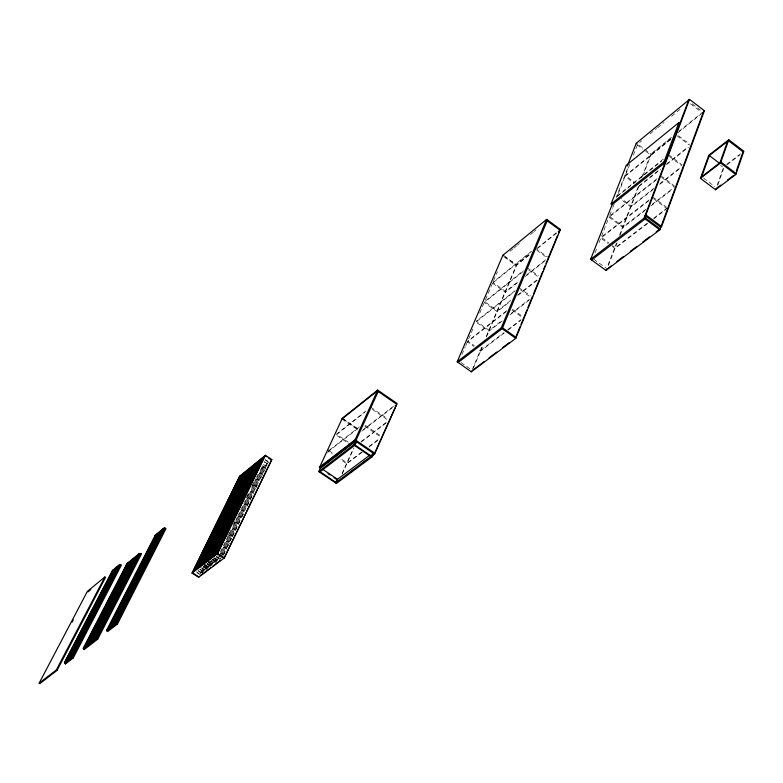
<?xml version="1.0" encoding="UTF-8"?>
<svg xmlns="http://www.w3.org/2000/svg" width="783" height="783" viewBox="0 0 783 783"><rect width="100%" height="100%" fill="white"/><g stroke="black" fill="none" stroke-linecap="round" stroke-linejoin="round"><path stroke-width="0.59" stroke-dasharray="3.92 2.94" d="M717.062 185.434L723.365 167.572M717.962 184.759L724.265 166.887M608.048 264.938L616.358 243.386M619.422 235.438L638.654 185.512M641.717 177.565L650.781 154.036L671.52 137.289M608.391 265.486L617.131 242.789M620.195 234.841L639.427 184.905M642.921 175.823L651.221 154.261L637.705 144.082L632.37 157.677M616.055 197.923L628.054 167.356M595.041 252.801L597.263 247.144M599.044 242.613L603.487 231.288M603.928 230.153L609.262 216.568M609.712 215.433L612.375 208.64M612.815 207.505L614.156 204.109M629.708 164.469L617.092 196.611L638.008 179.943M472.169 369.83L482.093 346.311M486.351 336.23L516.467 264.86L530.502 253.555M473.284 368.225L482.269 346.938M486.527 336.856L516.77 265.153L505.133 256.746M461.99 354.464L465.347 346.634M465.826 345.518L468.224 339.93M468.704 338.804L473.969 326.501M479.725 313.083L484.99 300.78M485.47 299.664L497.45 271.701M342.063 473.47L352.976 449.432M342.093 474.175L353.994 447.935M327.685 452.995L329.203 449.726M215.824 563.153L261.581 468.723M217.85 559.542L219.974 555.147M220.512 554.051L262.011 468.381M220.336 556.273L263.44 467.226M221.824 553.747L263.871 466.874L262.041 465.65M218.986 561.47L220.581 558.171M221.119 557.065L265.3 465.719L263.47 464.495M220.483 558.945L222.078 555.646M222.607 554.54L265.731 465.376L262.98 463.536M223.478 554.618L267.169 464.211L264.419 462.371M223.38 555.392L227.07 547.757M227.589 546.671L231.807 537.95M232.326 536.864L239.696 521.615M241.81 517.25L244.433 511.808M247.066 506.356L253.389 493.28M255.493 488.925L258.654 482.387M260.759 478.031L263.391 472.58M263.92 471.493L267.072 464.955M207.231 568.947L210.95 561.313M208.18 567.548L211.899 559.894M209.57 566.491L213.289 558.837M209.991 566.168L213.71 558.514M210.862 566.207L215.119 557.457M211.811 564.797L215.002 558.23M213.749 562.634L216.94 556.067M214.17 562.321L217.361 555.744M215.051 562.351L218.242 555.764M227.814 536.022L229.409 532.734M233.667 523.964L235.262 520.666M246.439 497.636L249.092 492.155M252.283 485.568L254.945 480.087M215.472 562.028L218.134 556.547M220.268 552.152L232.502 526.92M233.031 525.824L237.288 517.044M237.817 515.948L246.332 498.399M246.86 497.293L249.523 491.812M251.646 487.427L255.904 478.648M256.433 477.552L258.028 474.253M200.194 574.056L204.97 564.269M201.133 572.657L204.852 565.042M201.818 573.039L206.066 564.328M202.239 572.725L205.949 565.101M204.148 570.592L207.867 562.957M205.097 569.182L208.816 561.558M205.949 569.231L209.668 561.587M205.841 570.004L210.089 561.274M639.76 142.408L641.629 140.862M650.056 133.952L656.614 128.569M657.554 127.805L664.101 122.422M671.599 116.275L680.965 108.592M510.027 251.245L512.816 248.955M513.746 248.201L516.526 245.921M517.455 245.157L519.315 243.63M530.463 234.508L533.252 232.228M534.172 231.465L536.032 229.948M261.14 468.214L268.579 462.205M261.728 468.175L267.306 463.673M679.067 131.201L700.746 113.701M670.258 138.904L650.458 154.877L643.704 149.788M677.804 132.816L702.322 113.036M260.445 469.634L266.964 464.388M531.569 251.167L492.879 282.369L505.652 291.521L518.953 280.97M670.845 138.845L625.372 175.509L635.17 182.831M493.476 282.428L531.217 251.999M670.512 139.717L625.03 176.381L634.181 183.212M537.05 248.28L556.693 232.463M529.23 255.121L516.134 265.662L504.497 257.264M537.647 248.348L558.23 231.778M485.577 300.858L523.396 270.712M617.444 195.73L664.013 158.597M523.034 271.564L484.276 302.453L497.156 311.644L509.537 301.944M638.957 179.18L661.772 161.004M526.558 274.95L548.423 257.617M639.094 185.757L658.17 170.635M666.754 163.833L687.738 147.204M517.661 282.555L505.299 292.343L492.527 283.192M525.266 276.526L546.172 259.966M638.762 186.628L660.705 169.245M666.431 164.704L688.374 147.331M515.087 290.571L476.26 321.167L489.248 330.387L501.658 320.785M657.054 178.72L609.37 216.284L623.356 226.62L646.415 208.787M476.847 321.265L514.725 291.433M609.977 216.431L656.712 179.63M365.964 410.938L336.406 434.164L348.866 442.64M336.993 434.213L364.643 412.494M510.849 300.359L497.508 310.802L484.638 301.612M517.514 295.142L537.51 279.472M654.265 188.028L631.294 206.017L621.134 198.471M660.01 183.525L680.114 167.777M518.111 295.24L537.158 280.324M652.973 189.662L630.951 206.898L620.792 199.352M659.678 184.416L679.781 168.678M506.65 310.743L467.754 341.016L474.312 345.646M649.009 199.968L601.168 237.2L608.704 242.73M506.288 311.624L467.382 341.877L473.94 346.507M648.657 200.888L600.815 238.11L608.342 243.64M329.77 449.824L359.328 426.852M358.007 428.418L328.439 451.38L332.305 453.993M511.201 313.406L529.328 299.38M652.17 204.324L675.23 186.491M502.255 320.903L488.895 331.238L475.898 322.009M509.89 315.001L529.925 299.507M645.114 210.431L623.014 227.52L609.017 217.185M650.879 205.968L672.01 189.633M363.204 429.661L394.182 405.741M361.883 431.198L394.789 405.79M361.384 441.397L386.479 422.213M480.86 350.275L503.812 332.746M507.629 329.819L521.018 319.601M647.101 223.282L615.291 247.575L612.463 245.5M653.844 218.124L667.341 207.818M361.022 442.189L387.086 422.291M504.399 332.883L480.498 351.136L477.689 349.149M508.226 329.966L520.656 320.472M647.717 223.458L614.939 248.485L612.11 246.41M653.502 219.044L666.03 209.482M726.575 164.43L740.972 153.448M727.201 164.645L739.681 155.132M361.648 452.055L347.163 462.998L340.399 458.417M369.37 446.222L379.031 438.93M362.245 452.143L346.791 463.81L340.028 459.229M368.999 447.044L378.659 439.752M198.256 570.484L201.084 572.324M197.845 570.797L200.673 572.637M196.464 571.844L199.293 573.675M196.993 572.774L199.822 574.605M210.96 560.834L213.818 562.693M210.529 561.157L213.387 563.016M208.17 561.607L211.978 564.083M208.699 562.546L212.506 565.023M207.299 563.613L210.147 565.463M206.878 563.936L210.676 566.403M205.479 564.993L208.327 566.843M204.109 564.7L208.846 567.783M203.658 566.373L207.456 568.84M203.247 566.696L206.086 568.536M201.857 567.753L204.696 569.593M200.497 567.45L204.275 569.907M200.056 569.124L203.834 571.57M199.636 569.437L203.414 571.884M216.49 556.625L220.317 559.121M216.069 556.948L218.937 558.817M214.64 558.034L217.508 559.904M214.219 558.357L217.077 560.227M212.8 559.434L216.607 561.92M212.369 559.757L215.227 561.617M264.879 459.278L268.559 461.735M265.368 460.238L268.129 462.087M263.93 461.412L267.6 463.869M328.811 450.568L333.646 453.837M336.993 435.612L348.504 443.442M365.123 425.247L380.939 436.062M364.751 426.069L379.579 436.209M342.328 418.22L358.281 429.113M343.336 419.179L358.418 429.485M341.965 419.003L357.919 429.906M370.741 407.189L387.409 418.651M372.326 409.352L388.035 420.138M461.011 362.5L472.345 370.467M512.366 309.168L522.927 316.724M512.004 310.048L521.605 316.909M518.875 287.586L530.287 295.798M520.421 289.818L530.884 297.344M503.87 255.757L516.467 264.86M527.174 267.698L538.489 275.87M528.701 269.91L538.136 276.722M535.347 248.123L547.483 256.941M536.864 250.315L546.201 257.098M593.768 259.163L607.079 268.892M652.836 196.993L666.372 207.094M653.453 198.637L666.999 208.738M660.872 175.715L674.271 185.767M661.488 177.34L673.938 186.677M636.941 144.708L642.735 149.064M703.574 178.142L714.889 186.677M668.76 154.809L682.032 164.822M669.377 156.414L681.699 165.712M720.566 165.448L722.435 166.867M678.401 135.684L689.666 144.229M677.129 135.851L689.343 145.1M692.162 103.796L700.491 110.158M690.43 103.757L701.519 112.233"/><path stroke-width="1.17" d="M736.372 170.87L742.215 154.026M735.785 174.511L743.85 151.256L728.777 139.756L708.772 155.298L700.452 178.358L715.545 189.74L735.785 174.511L720.546 162.952L728.777 139.756M715.545 189.74L715.877 188.781L720.703 185.15M719.978 162.688L727.534 141.41M701.685 176.713L709.32 155.553L719.587 163.344M612.56 203.531L590.656 259.232L605.944 270.409L659.795 229.83L660.989 226.6M661.185 226.072L703.261 112.272L702.439 112.938M689.529 99.382L645.887 214.914L645.065 215.55L660.764 227.217L661.596 226.581L704.397 110.755L689.529 99.382L636.246 143.279L627.31 166.016M590.656 259.232L644.076 218.163L688.717 100.058M646.415 215.55L645.133 218.946L591.684 259.985M664.033 161.866L665.061 162.639L612.091 204.696L611.092 203.962L664.033 161.866L678.91 122.549L679.918 123.313M605.944 270.409L611.112 265.858M611.092 203.962L626.312 165.291L678.91 122.549M520.069 326.697L515.439 337.982L516.124 337.463L502.559 327.803M520.998 324.446L527.018 309.774M527.938 307.523L532.567 296.238M533.497 293.987L542.756 271.427M543.676 269.166L545.066 265.789M545.996 263.528L557.565 235.331M558.494 233.07L559.414 230.819M547.464 220.131L546.534 219.455L502.901 255.238L457.194 361.775L471.327 371.827L515.762 338.354L560.432 229.448L547.523 220.003L545.663 221.52M457.194 361.775L501.247 327.901L546.534 219.455M547.523 220.003L502.187 328.694L515.762 338.354M471.327 371.827L471.699 370.956M458.476 361.668L458.104 362.539L502.226 328.596L501.247 327.901M372.777 452.897L371.328 456.146L335.525 482.866L336.974 479.676L369.879 455.07M318.759 471.581L354.151 444.46L355.629 441.221L320.227 468.391L318.759 471.581L336.396 483.454L372.219 456.753L373.667 453.504M374.871 452.574L396.727 404.302L377.337 390.913L341.965 419.003L342.817 419.59M372.62 455.559L374.558 454.111L397.089 403.49L377.7 390.11L342.328 418.22L319.356 467.803L354.738 440.604L377.7 390.11M356.519 441.827L355.051 445.067L319.63 472.169M356.011 440.389L378.209 391.52M224.496 557.114L271.809 459.601L265.368 455.285L239.52 476.367L192.021 573.048L198.598 577.316L224.398 557.878L271.809 459.601M212.731 556.791L259.32 461.079M214.151 555.705L260.749 459.915M214.581 555.382L261.179 459.562M216 554.295L262.608 458.398M216.431 553.963L263.039 458.045M192.021 573.048L217.684 553.493L265.368 455.285M203.58 563.76L250.1 468.586M204.98 562.693L251.509 467.441M205.4 562.38L251.93 467.099M206.8 561.313L253.349 465.944M207.221 560.99L253.77 465.601M208.63 559.914L255.189 464.446M209.051 559.591L255.61 464.094M210.461 558.514L257.039 462.939M210.891 558.191L257.46 462.596M212.301 557.114L258.889 461.432M194.174 570.934L240.626 476.318M194.585 570.621L241.037 475.976M195.956 569.574L242.427 474.85M196.367 569.261L242.838 474.508M197.747 568.213L244.227 473.372M198.168 567.89L244.648 473.04M199.548 566.843L246.038 471.895M199.959 566.52L246.459 471.562M201.348 565.463L247.859 470.417M201.769 565.14L248.28 470.074M203.159 564.083L249.679 468.929M239.931 476.025L192.432 572.735L199.009 577.002M114.024 625.617L113.281 625.147L114.269 624.384L162.854 529.054L163.569 529.523M114.621 624.11L163.216 528.76L164.215 527.928L164.939 528.398L116.354 623.826L115.61 623.346L114.621 624.11L115.365 624.58M115.61 623.346L164.215 527.928M123.293 608.606L124.389 606.443M131.564 592.359L134.324 586.937M139.296 577.188L140.95 573.939M147.566 560.941L153.086 550.106M117.029 621.33L121.443 612.658M122.54 610.495L129.714 596.411M141.302 573.655L145.726 564.983M146.822 562.82L150.688 555.235M161.729 533.556L164.939 528.398M116.696 623.562L165.282 528.114L165.996 528.584L117.44 624.031L107.623 631.578L106.88 631.108L116.696 623.562L117.44 624.031M107.369 630.736L106.625 630.266L155.112 535.445L156.091 534.632L156.806 535.102M106.625 630.266L107.594 629.522L156.091 534.632M107.946 629.248L156.453 534.339L157.442 533.526L108.925 628.495L107.946 629.248L108.69 629.718M110.021 628.7L109.277 628.23L157.794 533.233L158.792 532.411L159.507 532.88M109.277 628.23L110.256 627.477L158.792 532.411M111.352 627.672L110.609 627.203L159.145 532.117L160.143 531.295L160.858 531.765M110.609 627.203L111.587 626.449L160.143 531.295M112.683 626.645L111.94 626.175L160.495 531.001L161.494 530.179L162.208 530.639M111.94 626.175L112.928 625.411L161.494 530.179M162.854 529.054L161.856 529.885L112.331 626.919L111.587 626.449M94.175 640.876L93.441 640.416L94.391 639.691L138.141 554.55L138.845 555.01L136.633 559.316M94.723 639.427L138.483 554.266L139.452 553.483L140.157 553.933L96.417 639.153L95.683 638.693L94.723 639.427L95.457 639.887L100.997 629.111M95.683 638.693L139.452 553.483M96.779 636.922L95.115 640.151L94.391 639.691M99.549 631.529L101.761 627.222M108.406 614.283L110.06 611.053M112.83 605.66L116.706 598.114M121.688 588.415L130.546 571.179M103.767 623.718L110.961 609.703M117.049 597.85L121.482 589.217M122.588 587.064L125.906 580.595M130.34 571.972L134.764 563.349M135.87 561.196L139.198 554.726L138.483 554.266M83.468 649.107L97.004 638.703L140.754 553.444L141.469 553.904L97.738 639.163L84.192 649.567L83.468 649.107L85.699 644.781M88.499 639.368L89.614 637.205M95.203 626.38L97.435 622.045M100.224 616.642L103.013 611.229M108.044 601.481L110.834 596.069M111.959 593.905L114.749 588.493M119.77 578.754L122.569 573.342M123.685 571.179L126.474 565.766M85.23 647.756L84.505 647.296L128.118 562.771L129.068 561.988L129.772 562.448M85.083 646.562L83.967 648.725L83.243 648.265L126.846 563.819L127.786 563.046L128.481 563.496L127.541 564.269L126.846 563.819M84.505 647.296L85.435 646.582L129.068 561.988M84.192 649.567L85.308 647.394M86.502 646.778L85.768 646.318L86.707 645.603L130.35 560.941L131.055 561.391M132.347 560.334L131.642 559.884L130.692 560.657L86.169 647.032L85.435 646.582M88.89 643.626L87.774 645.799L87.04 645.339L87.98 644.624L131.642 559.884M133.639 559.277L132.934 558.817L131.984 559.6L87.432 646.063L86.707 645.603M89.047 644.82L88.313 644.36L89.252 643.646L132.934 558.817M90.319 643.841L89.595 643.381L90.534 642.657L134.236 557.76L134.94 558.21M91.601 642.853L90.867 642.393L134.578 557.476L135.528 556.693L136.232 557.144M90.867 642.393L91.817 641.668L135.528 556.693M92.883 641.874L92.149 641.404L135.88 556.41L136.829 555.627L137.544 556.077M92.149 641.404L93.099 640.68L136.829 555.627M93.441 640.416L138.141 554.55M120.66 564.68L72.545 657.505L64.813 663.455L65.527 663.896L73.259 657.955L121.355 565.12L120.66 564.68L117.166 567.558M83.243 648.265L84.172 647.551L127.786 563.046M65.136 663.201L64.421 662.761L112.439 570.445L113.349 569.691L114.034 570.132M64.421 662.761L113.349 569.691M65.635 661.821L114.582 568.673L65.635 661.821L66.349 662.271M67.573 661.332L66.849 660.881L114.915 568.399L115.825 567.646L116.51 568.096M65.527 663.896L66.643 661.752M66.849 660.881L115.825 567.646M68.787 660.392L68.072 659.942L116.158 567.381L117.068 566.628L117.763 567.068M68.072 659.942L117.068 566.628M70.01 659.452L69.296 659.002L118.311 565.6L68.464 660.646L67.749 660.196M73.475 654.197L71.243 658.513L70.519 658.063L71.429 657.368L72.144 657.818L120.259 565.013L119.564 564.563L69.687 659.707L68.973 659.257M71.429 657.368L119.564 564.563M71.478 657.681L74.835 651.211M80.982 639.349L84.339 632.879M91.043 619.95L96.084 610.241M102.23 598.388L106.145 590.832M112.292 578.98L117.89 568.194M77.948 645.564L85.22 631.548M89.693 622.925L95.291 612.14M101.438 600.277L105.911 591.645M110.951 581.945L112.067 579.782M113.183 577.629L117.098 570.083M39.15 683.187L56.347 669.964L104.844 577.002L105.529 577.433L57.051 670.405L39.845 683.618L39.15 683.187L87.334 591.449L104.844 577.002M72.144 622.094L73.269 619.93M87.999 591.87L90.769 589.589M130.35 560.941L84.897 648.011L84.172 647.551M134.236 557.76L88.704 645.084L87.98 644.624M138.924 554.941L140.754 553.444M239.588 476.73L264.585 456.352M239.246 477.444L264.243 457.066M703.574 111.421L704.397 110.755M558.23 231.778L560.099 230.271L547.18 220.816M708.429 156.238L728.444 140.705L743.517 152.205L742.607 152.9M319.738 466.991L355.11 439.772L374.93 453.279M320.609 467.578L329.222 460.962M334.008 457.292L342.611 450.675M344.53 449.207L346.438 447.729M348.357 446.261L355.051 441.123M700.795 177.398L720.889 161.983L736.118 173.542L735.198 174.237M700.452 178.358L720.546 162.952M192.804 571.981L217.625 553.052M200.34 575.525L210.901 567.567M212.819 566.119L220.503 560.334M473.627 369.498L484.256 361.492M489.081 357.851L496.814 352.027M502.608 347.652L509.371 342.553M616.877 261.502L623.611 256.433M630.335 251.363L637.068 246.283M642.833 241.937L649.567 236.867M656.301 231.788L659.178 229.615M659.306 229.517L660.138 228.89L645.486 218.007M727.446 180.08L733.231 175.725M350.344 472.178L354.21 469.291M362.93 462.782L366.806 459.895M56.347 669.964L57.051 670.405M66.526 661.136L67.25 661.586M65.312 662.075L66.026 662.516M72.545 657.505L73.259 657.955M70.196 658.307L70.92 658.757M93.099 640.68L93.833 641.14M91.817 641.668L92.541 642.129M90.534 642.657L91.259 643.117M89.252 643.646L89.986 644.096M97.004 638.703L97.738 639.163M114.269 624.384L115.013 624.854M112.928 625.411L113.672 625.891M110.256 627.477L111 627.946M108.925 628.495L109.669 628.964M107.594 629.522L108.338 629.992M114.915 568.399L115.6 568.85M112.439 570.445L113.124 570.885M130.692 560.657L131.397 561.108M128.118 562.771L128.823 563.222M118.644 565.326L119.339 565.766M117.401 566.354L118.086 566.794M135.88 556.41L136.585 556.87M134.578 557.476L135.283 557.927M131.984 559.6L132.689 560.051M161.856 529.885L162.57 530.345M160.495 531.001L161.22 531.461M157.794 533.233L158.509 533.693M156.453 534.339L157.168 534.809M155.112 535.445L155.817 535.915M217.684 553.493L224.398 557.878M223.967 558.201L217.253 553.826L264.938 455.637L266.778 456.871M268.618 458.104L271.368 459.954M322.616 469.252L337.502 479.284L336.044 482.475L320.149 471.767M328.048 473.666L330.034 474.997M333.998 477.669L336.974 479.676M354.738 440.604L374.558 454.111M354.151 444.46L372.219 456.753M354.503 445.488L370.78 456.558M502.901 255.238L503.812 255.894M644.076 218.163L659.795 229.83M645.887 214.914L661.596 226.581M636.246 143.279L637.225 144.013"/></g></svg>
